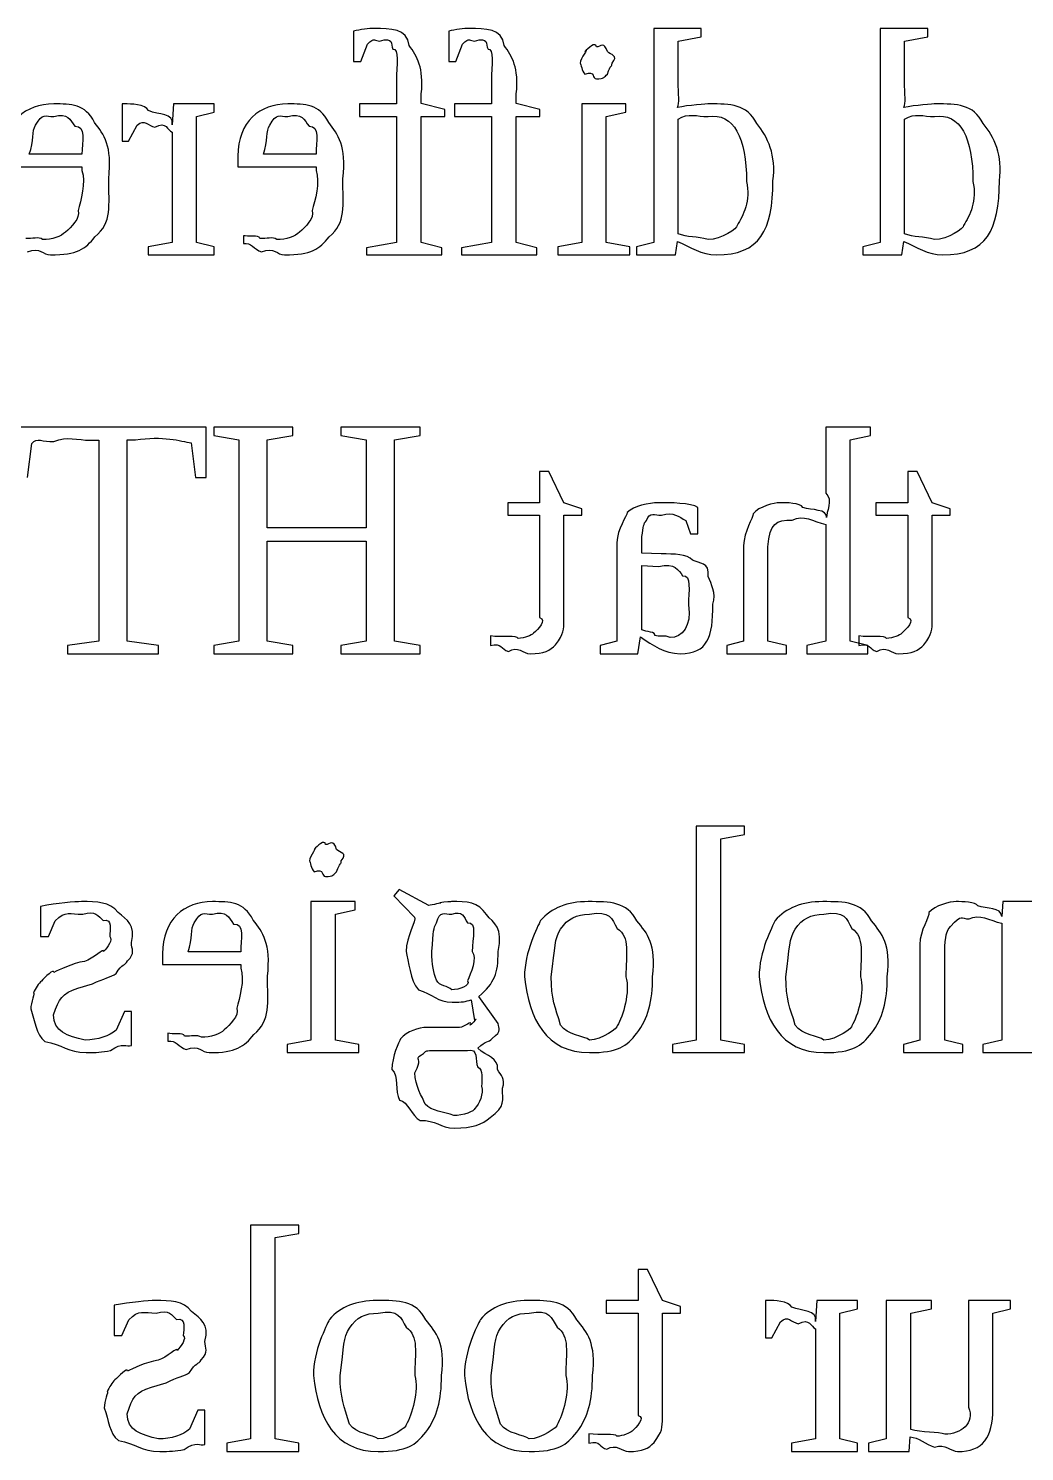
# Model space of a CAD drawing. Header units: millimetres. Extents: x 21 to 196, y 128 to 259.
# Drawn here: x 52.36 to 66.33, y 211.37 to 231.32 of the extents above; entities that cross this region are included whole.
import ezdxf

# ---------------------------------------------------------------- set-up
doc = ezdxf.new("R2010")
doc.units = ezdxf.units.MM
doc.layers.get('0').update_dxf_attribs({"linetype": 'CONTINUOUS'})

msp = doc.modelspace()

# ---------------------------------------------------------------- linework, layer by layer
at = {"color": 0}
for p, q in [((56.9225, 231.278), (56.9225, 230.853)), ((58.2553, 231.278), (58.2553, 230.853)), ((61.7968, 231.316), (61.1297, 231.316)), ((61.1297, 231.316), (61.1297, 228.317)), ((61.7968, 231.2), (61.7968, 231.316)), ((64.9718, 231.316), (64.3047, 231.316)), ((64.3047, 231.316), (64.3047, 228.317)), ((64.9718, 231.2), (64.9718, 231.316)), ((57.0219, 230.853), (57.1154, 231.096)), ((58.3544, 230.853), (58.4482, 231.096)), ((61.4715, 231.14), (61.7968, 231.2)), ((61.4715, 230.583), (61.4715, 231.14)), ((64.6465, 231.14), (64.9718, 231.2)), ((64.6465, 230.583), (64.6465, 231.14)), ((56.9225, 230.853), (57.0219, 230.853)), ((58.2553, 230.853), (58.3544, 230.853)), ((60.0989, 230.831), (60.0989, 230.831)), ((57.5236, 230.583), (57.5236, 230.258)), ((58.856, 230.583), (58.856, 230.258)), ((53.6787, 230.258), (53.6787, 229.734)), ((53.7118, 230.258), (53.6787, 230.258)), ((54.3952, 230.258), (54.3789, 229.966)), ((54.9684, 230.258), (54.3952, 230.258)), ((54.9684, 230.142), (54.9684, 230.258)), ((57.5236, 230.258), (57.0054, 230.258)), ((57.0054, 230.258), (57.0054, 230.081)), ((57.8707, 230.263), (57.8707, 230.401)), ((58.2013, 230.18), (57.8707, 230.263)), ((58.856, 230.258), (58.3378, 230.258)), ((58.3378, 230.258), (58.3378, 230.081)), ((59.2032, 230.263), (59.2032, 230.401)), ((59.5341, 230.18), (59.2032, 230.263)), ((60.7385, 230.258), (60.1211, 230.258)), ((60.1211, 230.258), (60.1211, 228.317)), ((60.7385, 230.142), (60.7385, 230.258)), ((52.717, 230.081), (52.717, 230.081)), ((54.7204, 230.081), (54.9684, 230.142)), ((54.7204, 228.317), (54.7204, 230.081)), ((55.9992, 230.081), (55.9992, 230.081)), ((57.0054, 230.081), (57.5236, 230.081)), ((57.5236, 230.081), (57.5236, 228.317)), ((57.8707, 230.081), (58.2013, 230.081)), ((57.8707, 228.317), (57.8707, 230.081)), ((58.2013, 230.081), (58.2013, 230.18)), ((58.3378, 230.081), (58.856, 230.081)), ((58.856, 230.081), (58.856, 228.317)), ((59.2032, 230.081), (59.5341, 230.081)), ((59.2032, 228.317), (59.2032, 230.081)), ((59.5341, 230.081), (59.5341, 230.18)), ((60.4629, 230.081), (60.7385, 230.142)), ((60.4629, 228.317), (60.4629, 230.081)), ((61.4715, 228.439), (61.4715, 230.043)), ((64.6465, 228.439), (64.6465, 230.043)), ((53.7669, 229.734), (53.8882, 229.96)), ((54.3789, 229.861), (54.3789, 228.317)), ((53.6787, 229.734), (53.7669, 229.734)), ((53.1139, 229.552), (52.3752, 229.552)), ((55.2993, 229.525), (55.2993, 229.376)), ((56.3961, 229.552), (55.6578, 229.552)), ((52.0167, 229.376), (53.1139, 229.376)), ((53.1139, 229.376), (53.1139, 229.326)), ((55.2993, 229.376), (56.3961, 229.376)), ((56.3961, 229.376), (56.3961, 229.326)), ((62.4307, 229.172), (62.4307, 229.172)), ((65.6057, 229.172), (65.6057, 229.172)), ((54.3789, 228.317), (54.0424, 228.257)), ((54.0424, 228.257), (54.0424, 228.141)), ((54.9684, 228.257), (54.7204, 228.317)), ((54.9684, 228.141), (54.9684, 228.257)), ((55.3766, 228.411), (55.3766, 228.301)), ((57.5236, 228.317), (57.1045, 228.24)), ((57.1045, 228.24), (57.1045, 228.141)), ((58.1572, 228.24), (57.8707, 228.317)), ((58.1572, 228.141), (58.1572, 228.24)), ((58.856, 228.317), (58.4369, 228.24)), ((58.4369, 228.24), (58.4369, 228.141)), ((59.49, 228.24), (59.2032, 228.317)), ((59.49, 228.141), (59.49, 228.24)), ((60.1211, 228.317), (59.7849, 228.257)), ((59.7849, 228.257), (59.7849, 228.141)), ((60.7935, 228.257), (60.4629, 228.317)), ((60.7935, 228.141), (60.7935, 228.257)), ((61.1297, 228.317), (60.8873, 228.257)), ((60.8873, 228.257), (60.8873, 228.141)), ((61.4331, 228.141), (61.4606, 228.328)), ((64.3047, 228.317), (64.0623, 228.257)), ((64.0623, 228.257), (64.0623, 228.141)), ((64.6081, 228.141), (64.6356, 228.328)), ((54.0424, 228.141), (54.9684, 228.141)), ((57.1045, 228.141), (58.1572, 228.141)), ((58.4369, 228.141), (59.49, 228.141)), ((59.7849, 228.141), (60.7935, 228.141)), ((60.8873, 228.141), (61.4331, 228.141)), ((64.0623, 228.141), (64.6081, 228.141)), ((54.8541, 225.726), (52.1917, 225.726)), ((54.8541, 225.02), (54.8541, 225.726)), ((56.0684, 225.726), (54.9603, 225.726)), ((54.9603, 225.726), (54.9603, 225.61)), ((56.0684, 225.61), (56.0684, 225.726)), ((57.8541, 225.726), (56.7408, 225.726)), ((56.7408, 225.726), (56.7408, 225.61)), ((57.8541, 225.61), (57.8541, 225.726)), ((64.1696, 225.726), (63.5413, 225.726)), ((63.5413, 225.726), (63.5413, 224.8)), ((64.1696, 225.61), (64.1696, 225.726)), ((52.3515, 225.02), (52.4122, 225.499)), ((53.2335, 225.544), (53.3495, 225.544)), ((53.3495, 225.544), (53.3495, 222.727)), ((53.7464, 222.727), (53.7464, 225.549)), ((53.7464, 225.549), (53.8621, 225.549)), ((54.6446, 225.505), (54.7053, 225.02)), ((54.9603, 225.61), (55.3131, 225.549)), ((55.3131, 225.549), (55.3131, 222.727)), ((55.71, 225.549), (56.0684, 225.61)), ((55.71, 224.314), (55.71, 225.549)), ((56.7408, 225.61), (57.0988, 225.549)), ((57.0988, 225.549), (57.0988, 224.314)), ((57.4957, 225.549), (57.8541, 225.61)), ((57.4957, 222.727), (57.4957, 225.549)), ((63.8831, 225.549), (64.1696, 225.61)), ((63.8831, 222.727), (63.8831, 225.549)), ((59.6607, 225.103), (59.5284, 225.103)), ((59.5284, 225.103), (59.5284, 224.667)), ((59.8703, 224.667), (59.6607, 225.103)), ((64.8243, 225.103), (64.692, 225.103)), ((64.692, 225.103), (64.692, 224.667)), ((65.0339, 224.667), (64.8243, 225.103)), ((54.7053, 225.02), (54.8541, 225.02)), ((59.5284, 224.667), (59.0822, 224.667)), ((59.0822, 224.667), (59.0822, 224.491)), ((60.1239, 224.584), (59.8703, 224.667)), ((61.1932, 224.667), (61.1932, 224.667)), ((64.692, 224.667), (64.2454, 224.667)), ((64.2454, 224.667), (64.2454, 224.491)), ((65.2872, 224.584), (65.0339, 224.667)), ((59.0822, 224.491), (59.5284, 224.491)), ((59.5284, 224.491), (59.5284, 223.058)), ((59.8703, 223.03), (59.8703, 224.491)), ((59.8703, 224.491), (60.1239, 224.491)), ((60.1239, 224.491), (60.1239, 224.584)), ((61.7499, 224.232), (61.7499, 224.601)), ((64.2454, 224.491), (64.692, 224.491)), ((64.692, 224.491), (64.692, 223.058)), ((65.0339, 223.03), (65.0339, 224.491)), ((65.0339, 224.491), (65.2872, 224.491)), ((65.2872, 224.491), (65.2872, 224.584)), ((57.0988, 224.314), (55.71, 224.314)), ((61.5791, 224.419), (61.6451, 224.232)), ((63.5413, 224.364), (63.5413, 222.727)), ((55.71, 222.727), (55.71, 224.127)), ((55.71, 224.127), (57.0988, 224.127)), ((57.0988, 224.127), (57.0988, 222.727)), ((60.6143, 224.11), (60.6143, 222.727)), ((60.9618, 223.962), (60.9618, 224.193)), ((61.6451, 224.232), (61.7499, 224.232)), ((62.3895, 224.066), (62.3895, 222.727)), ((62.7309, 222.727), (62.7309, 224.05)), ((61.2316, 223.95), (60.9618, 223.962)), ((60.9618, 223.785), (61.1988, 223.774)), ((60.9618, 222.887), (60.9618, 223.785)), ((53.3495, 222.727), (52.9086, 222.666)), ((52.9086, 222.666), (52.9086, 222.551)), ((54.1874, 222.666), (53.7464, 222.727)), ((54.1874, 222.551), (54.1874, 222.666)), ((55.3131, 222.727), (54.9603, 222.666)), ((54.9603, 222.666), (54.9603, 222.551)), ((56.0684, 222.666), (55.71, 222.727)), ((56.0684, 222.551), (56.0684, 222.666)), ((57.0988, 222.727), (56.7408, 222.666)), ((56.7408, 222.666), (56.7408, 222.551)), ((57.8541, 222.666), (57.4957, 222.727)), ((57.8541, 222.551), (57.8541, 222.666)), ((58.8395, 222.799), (58.8395, 222.666)), ((60.6143, 222.727), (60.3772, 222.666)), ((60.3772, 222.666), (60.3772, 222.551)), ((60.9064, 222.551), (60.9452, 222.787)), ((62.3895, 222.727), (62.1524, 222.666)), ((62.1524, 222.666), (62.1524, 222.551)), ((62.9902, 222.666), (62.7309, 222.727)), ((62.9902, 222.551), (62.9902, 222.666)), ((63.5413, 222.727), (63.2767, 222.666)), ((63.2767, 222.666), (63.2767, 222.551)), ((64.1311, 222.666), (63.8831, 222.727)), ((64.0031, 222.799), (64.0031, 222.666)), ((64.1311, 222.551), (64.1311, 222.666)), ((52.9086, 222.551), (54.1874, 222.551)), ((54.9603, 222.551), (56.0684, 222.551)), ((56.7408, 222.551), (57.8541, 222.551)), ((59.3961, 222.551), (59.3961, 222.551)), ((60.3772, 222.551), (60.9064, 222.551)), ((62.1524, 222.551), (62.9902, 222.551)), ((63.2767, 222.551), (64.1311, 222.551)), ((64.5597, 222.551), (64.5597, 222.551)), ((62.4032, 220.133), (61.7252, 220.133)), ((61.7252, 220.133), (61.7252, 217.135)), ((62.4032, 220.018), (62.4032, 220.133)), ((62.0723, 219.957), (62.4032, 220.018)), ((62.0723, 217.135), (62.0723, 219.957)), ((56.3026, 219.648), (56.3026, 219.648)), ((56.9419, 219.075), (56.3245, 219.075)), ((56.3245, 219.075), (56.3245, 217.135)), ((56.9419, 218.959), (56.9419, 219.075)), ((57.5592, 219.246), (57.4876, 219.158)), ((57.4876, 219.158), (57.7744, 218.855)), ((57.9783, 219.02), (57.5592, 219.246)), ((66.0245, 219.075), (66.0079, 218.865)), ((66.5812, 219.075), (66.0245, 219.075)), ((52.5336, 219.009), (52.5336, 218.584)), ((54.9423, 218.899), (54.9423, 218.899)), ((56.6663, 218.899), (56.9419, 218.959)), ((56.6663, 217.135), (56.6663, 218.899)), ((52.644, 218.584), (52.7375, 218.805)), ((66.0079, 218.772), (66.0079, 217.135)), ((52.5336, 218.584), (52.644, 218.584)), ((64.8614, 218.474), (64.8614, 217.135)), ((54.2424, 218.342), (54.2424, 218.193)), ((55.3392, 218.369), (54.6005, 218.369)), ((57.6584, 218.375), (57.6584, 218.375)), ((65.2089, 217.135), (65.2089, 218.447)), ((54.2424, 218.193), (55.3392, 218.193)), ((55.3392, 218.193), (55.3392, 218.143)), ((53.0571, 217.862), (53.2613, 217.923)), ((59.3178, 218.022), (59.3178, 218.022)), ((59.6925, 218.022), (59.6925, 218.022)), ((62.6071, 218.022), (62.6071, 218.022)), ((62.9818, 218.022), (62.9818, 218.022)), ((58.2979, 217.84), (58.2979, 217.84)), ((58.5682, 217.697), (58.6176, 217.41)), ((58.9485, 217.366), (58.6782, 217.746)), ((52.3956, 217.57), (52.3956, 217.57)), ((53.7076, 217.537), (53.5919, 217.273)), ((53.8067, 217.537), (53.7076, 217.537)), ((53.8067, 217.057), (53.8067, 217.537)), ((58.408, 217.311), (57.9508, 217.311)), ((54.3197, 217.229), (54.3197, 217.118)), ((56.3245, 217.135), (55.9883, 217.074)), ((55.9883, 217.074), (55.9883, 216.958)), ((56.9969, 217.074), (56.6663, 217.135)), ((56.9969, 216.958), (56.9969, 217.074)), ((61.7252, 217.135), (61.3943, 217.074)), ((61.3943, 217.074), (61.3943, 216.958)), ((62.4032, 217.074), (62.0723, 217.135)), ((62.4032, 216.958), (62.4032, 217.074)), ((64.8614, 217.135), (64.6299, 217.074)), ((64.6299, 217.074), (64.6299, 216.958)), ((65.4625, 217.074), (65.2089, 217.135)), ((65.4625, 216.958), (65.4625, 217.074)), ((66.0079, 217.135), (65.7433, 217.074)), ((65.7433, 217.074), (65.7433, 216.958)), ((55.9883, 216.958), (56.9969, 216.958)), ((57.9836, 216.986), (58.5184, 216.986)), ((61.3943, 216.958), (62.4032, 216.958)), ((64.6299, 216.958), (65.4625, 216.958)), ((65.7433, 216.958), (66.5812, 216.958)), ((57.7797, 216.677), (57.7797, 216.677)), ((56.1538, 214.541), (55.4757, 214.541)), ((55.4757, 214.541), (55.4757, 211.542)), ((56.1538, 214.425), (56.1538, 214.541)), ((55.8229, 214.365), (56.1538, 214.425)), ((55.8229, 211.542), (55.8229, 214.365)), ((61.0415, 213.918), (60.9092, 213.918)), ((60.9092, 213.918), (60.9092, 213.483)), ((61.251, 213.483), (61.0415, 213.918)), ((60.9092, 213.483), (60.4629, 213.483)), ((60.4629, 213.483), (60.4629, 213.306)), ((61.5047, 213.4), (61.251, 213.483)), ((62.6981, 213.483), (62.6981, 212.959)), ((62.7309, 213.483), (62.6981, 213.483)), ((63.4146, 213.483), (63.398, 213.191)), ((63.9879, 213.483), (63.4146, 213.483)), ((63.9879, 213.367), (63.9879, 213.483)), ((65.024, 213.483), (64.3901, 213.483)), ((64.3901, 213.483), (64.3901, 211.542)), ((65.024, 213.367), (65.024, 213.483)), ((66.1321, 213.483), (65.5422, 213.483)), ((65.5422, 213.483), (65.5422, 211.989)), ((66.1321, 213.367), (66.1321, 213.483)), ((53.5644, 213.417), (53.5644, 212.992)), ((60.4629, 213.306), (60.9092, 213.306)), ((60.9092, 213.306), (60.9092, 211.873)), ((61.251, 211.846), (61.251, 213.306)), ((61.251, 213.306), (61.5047, 213.306)), ((61.5047, 213.306), (61.5047, 213.4)), ((63.7399, 213.306), (63.9879, 213.367)), ((63.7399, 211.542), (63.7399, 213.306)), ((64.7319, 213.306), (65.024, 213.367)), ((64.7319, 211.675), (64.7319, 213.306)), ((65.8841, 213.306), (66.1321, 213.367)), ((65.8841, 211.967), (65.8841, 213.306)), ((53.6744, 212.992), (53.7683, 213.213)), ((62.7863, 212.959), (62.9073, 213.185)), ((63.398, 213.086), (63.398, 211.542)), ((53.5644, 212.992), (53.6744, 212.992)), ((62.6981, 212.959), (62.7863, 212.959)), ((54.0879, 212.27), (54.2918, 212.331)), ((56.3577, 212.43), (56.3577, 212.43)), ((56.7323, 212.43), (56.7323, 212.43)), ((58.4743, 212.43), (58.4743, 212.43)), ((58.849, 212.43), (58.849, 212.43)), ((53.4264, 211.978), (53.4264, 211.978)), ((54.7384, 211.945), (54.6227, 211.68)), ((54.8375, 211.945), (54.7384, 211.945)), ((54.8375, 211.466), (54.8375, 211.945)), ((55.4757, 211.542), (55.1448, 211.482)), ((55.1448, 211.482), (55.1448, 211.366)), ((56.1538, 211.482), (55.8229, 211.542)), ((56.1538, 211.366), (56.1538, 211.482)), ((60.2202, 211.614), (60.2202, 211.482)), ((63.398, 211.542), (63.0618, 211.482)), ((63.0618, 211.482), (63.0618, 211.366)), ((63.9879, 211.482), (63.7399, 211.542)), ((63.9879, 211.366), (63.9879, 211.482)), ((64.3901, 211.542), (64.1421, 211.482)), ((64.1421, 211.482), (64.1421, 211.366)), ((64.71, 211.366), (64.7266, 211.57)), ((55.1448, 211.366), (56.1538, 211.366)), ((60.7769, 211.366), (60.7769, 211.366)), ((63.0618, 211.366), (63.9879, 211.366)), ((64.1421, 211.366), (64.71, 211.366))]:
    msp.add_line(p, q, dxfattribs=at)
for points in [[(57.2202, 231.316), (57.132, 231.316), (57.0149, 231.302), (56.9225, 231.278)], [(57.7, 231.079), (57.6806, 231.316), (57.4269, 231.316), (57.2202, 231.316)], [(58.553, 231.316), (58.4648, 231.316), (58.3477, 231.302), (58.2553, 231.278)], [(59.0324, 231.079), (59.013, 231.316), (58.7597, 231.316), (58.553, 231.316)], [(57.1154, 231.096), (57.2174, 231.197), (57.2202, 231.14), (57.2865, 231.14)], [(57.2865, 231.14), (57.489, 231.197), (57.4379, 231.101), (57.4738, 231.024)], [(57.4738, 231.024), (57.5592, 231.043), (57.5236, 230.799), (57.5236, 230.583)], [(57.8707, 230.401), (57.9078, 230.765), (57.8143, 230.921), (57.7, 231.079)], [(58.4482, 231.096), (58.5502, 231.197), (58.553, 231.14), (58.619, 231.14)], [(58.619, 231.14), (58.8215, 231.197), (58.7707, 231.101), (58.8063, 231.024)], [(58.8063, 231.024), (58.892, 231.043), (58.856, 230.799), (58.856, 230.583)], [(59.2032, 230.401), (59.2406, 230.765), (59.1467, 230.921), (59.0324, 231.079)], [(60.1652, 230.991), (60.2287, 231.054), (60.0989, 230.893), (60.0989, 230.831)], [(60.325, 231.057), (60.3169, 231.142), (60.2093, 231.035), (60.1652, 230.991)], [(60.4795, 230.991), (60.4379, 231.142), (60.3843, 231.057), (60.325, 231.057)], [(60.0989, 230.831), (60.1102, 230.816), (60.1211, 230.721), (60.1652, 230.677)], [(60.5455, 230.831), (60.6432, 230.937), (60.5236, 230.947), (60.4795, 230.991)], [(60.4795, 230.677), (60.5261, 230.816), (60.5455, 230.772), (60.5455, 230.831)], [(60.1652, 230.677), (60.3169, 230.728), (60.2629, 230.61), (60.325, 230.61)], [(60.325, 230.61), (60.4379, 230.61), (60.4354, 230.633), (60.4795, 230.677)], [(61.4606, 230.208), (61.4962, 230.271), (61.4715, 230.38), (61.4715, 230.583)], [(64.6356, 230.208), (64.6712, 230.271), (64.6465, 230.38), (64.6465, 230.583)], [(52.717, 230.258), (52.324, 230.258), (52.0167, 230.013), (52.0167, 229.525)], [(53.2903, 229.999), (53.1551, 230.258), (52.9636, 230.258), (52.717, 230.258)], [(54.048, 230.164), (54.0039, 230.258), (53.793, 230.258), (53.7118, 230.258)], [(55.9992, 230.258), (55.6066, 230.258), (55.2993, 230.013), (55.2993, 229.525)], [(56.5725, 229.999), (56.4374, 230.258), (56.2462, 230.258), (55.9992, 230.258)], [(61.9125, 230.258), (61.874, 230.258), (61.6119, 230.241), (61.4606, 230.208)], [(62.574, 229.982), (62.4336, 230.258), (62.2032, 230.258), (61.9125, 230.258)], [(65.0875, 230.258), (65.049, 230.258), (64.7869, 230.241), (64.6356, 230.208)], [(65.749, 229.982), (65.6086, 230.258), (65.3782, 230.258), (65.0875, 230.258)], [(52.4633, 229.96), (52.5597, 230.139), (52.6038, 230.081), (52.717, 230.081)], [(52.717, 230.081), (52.9195, 230.139), (52.9456, 230.034), (53.0144, 229.944)], [(53.8882, 229.96), (53.993, 230.059), (54.0413, 229.95), (54.1362, 229.932)], [(54.3789, 229.966), (54.405, 230.132), (54.1884, 230.101), (54.048, 230.164)], [(55.7459, 229.96), (55.8423, 230.139), (55.8863, 230.081), (55.9992, 230.081)], [(55.9992, 230.081), (56.2021, 230.139), (56.2282, 230.034), (56.297, 229.944)], [(61.4715, 230.043), (61.6176, 230.139), (61.7333, 230.081), (61.8906, 230.081)], [(61.8906, 230.081), (62.2529, 230.139), (62.4307, 229.778), (62.4307, 229.172)], [(64.6465, 230.043), (64.7926, 230.139), (64.9083, 230.081), (65.0656, 230.081)], [(65.0656, 230.081), (65.4279, 230.139), (65.6057, 229.778), (65.6057, 229.172)], [(52.3752, 229.552), (52.4454, 229.742), (52.4055, 229.879), (52.4633, 229.96)], [(53.0144, 229.944), (53.1731, 229.96), (53.1139, 229.725), (53.1139, 229.552)], [(53.4885, 229.21), (53.5411, 229.676), (53.4226, 229.825), (53.2903, 229.999)], [(54.1362, 229.932), (54.2988, 230.022), (54.3098, 229.89), (54.3789, 229.861)], [(55.6578, 229.552), (55.728, 229.742), (55.6877, 229.879), (55.7459, 229.96)], [(56.297, 229.944), (56.4554, 229.96), (56.3961, 229.725), (56.3961, 229.552)], [(56.7711, 229.21), (56.8233, 229.676), (56.7048, 229.825), (56.5725, 229.999)], [(62.8001, 229.178), (62.8523, 229.537), (62.7257, 229.798), (62.574, 229.982)], [(65.9751, 229.178), (66.0273, 229.537), (65.9007, 229.798), (65.749, 229.982)], [(53.1139, 229.326), (53.1731, 229.162), (53.0959, 228.899), (53.0585, 228.764)], [(56.3961, 229.326), (56.4554, 229.162), (56.3785, 228.899), (56.3411, 228.764)], [(53.2956, 228.395), (53.5411, 228.596), (53.4885, 228.836), (53.4885, 229.21)], [(56.5781, 228.395), (56.8233, 228.596), (56.7711, 228.836), (56.7711, 229.21)], [(62.0063, 228.141), (62.6166, 228.141), (62.8001, 228.486), (62.8001, 229.178)], [(62.4307, 229.172), (62.4886, 228.904), (62.3866, 228.69), (62.2984, 228.554)], [(65.1813, 228.141), (65.7916, 228.141), (65.9751, 228.486), (65.9751, 229.178)], [(65.6057, 229.172), (65.6636, 228.904), (65.5616, 228.69), (65.4734, 228.554)], [(53.0585, 228.764), (53.0959, 228.659), (52.9594, 228.53), (52.8821, 228.461)], [(56.3411, 228.764), (56.3785, 228.659), (56.2419, 228.53), (56.1647, 228.461)], [(52.8821, 228.461), (52.8204, 228.402), (52.6948, 228.356), (52.5625, 228.356)], [(56.1647, 228.461), (56.1026, 228.402), (55.9774, 228.356), (55.8451, 228.356)], [(61.8906, 228.356), (61.7389, 228.402), (61.5968, 228.384), (61.4715, 228.439)], [(62.2984, 228.554), (62.3122, 228.519), (62.0751, 228.356), (61.8906, 228.356)], [(65.0656, 228.356), (64.9139, 228.402), (64.7718, 228.384), (64.6465, 228.439)], [(65.4734, 228.554), (65.4872, 228.519), (65.2501, 228.356), (65.0656, 228.356)], [(52.5625, 228.356), (52.5046, 228.402), (52.4178, 228.362), (52.3254, 228.372)], [(52.3476, 228.185), (52.5336, 228.258), (52.5625, 228.141), (52.6729, 228.141)], [(52.6729, 228.141), (53.0447, 228.141), (53.1633, 228.225), (53.2956, 228.395)], [(55.608, 228.372), (55.5995, 228.424), (55.4359, 228.396), (55.3766, 228.411)], [(55.3766, 228.301), (55.4852, 228.32), (55.524, 228.218), (55.6299, 228.185)], [(55.8451, 228.356), (55.7872, 228.402), (55.7004, 228.362), (55.608, 228.372)], [(55.6299, 228.185), (55.8161, 228.258), (55.8451, 228.141), (55.9551, 228.141)], [(55.9551, 228.141), (56.3273, 228.141), (56.4459, 228.225), (56.5781, 228.395)], [(61.4606, 228.328), (61.6423, 228.258), (61.7968, 228.141), (62.0063, 228.141)], [(64.6356, 228.328), (64.8173, 228.258), (64.9718, 228.141), (65.1813, 228.141)], [(52.4122, 225.499), (52.4785, 225.585), (52.5639, 225.519), (52.7209, 225.527)], [(52.7209, 225.527), (52.9086, 225.604), (53.0461, 225.544), (53.2335, 225.544)], [(53.8621, 225.549), (54.2466, 225.607), (54.5013, 225.534), (54.6446, 225.505)], [(61.1932, 224.667), (61.0609, 224.667), (60.8499, 224.62), (60.7579, 224.529)], [(61.7499, 224.601), (61.656, 224.667), (61.3558, 224.667), (61.1932, 224.667)], [(62.8964, 224.667), (62.8177, 224.667), (62.6071, 224.615), (62.5217, 224.513)], [(63.2217, 224.601), (63.1885, 224.667), (62.9846, 224.667), (62.8964, 224.667)], [(63.5413, 224.8), (63.6489, 224.714), (63.5455, 224.526), (63.5522, 224.458)], [(60.7579, 224.529), (60.7564, 224.482), (60.6143, 224.298), (60.6143, 224.11)], [(61.0277, 224.419), (61.0761, 224.549), (61.142, 224.491), (61.2373, 224.491)], [(61.2373, 224.491), (61.4137, 224.549), (61.4772, 224.466), (61.5791, 224.419)], [(62.5217, 224.513), (62.527, 224.461), (62.3895, 224.26), (62.3895, 224.066)], [(63.0728, 224.425), (63.2326, 224.505), (63.3621, 224.404), (63.5413, 224.364)], [(63.5522, 224.458), (63.5607, 224.582), (63.3469, 224.56), (63.2217, 224.601)], [(60.9618, 224.193), (60.9879, 224.336), (60.9836, 224.371), (61.0277, 224.419)], [(62.7309, 224.05), (62.756, 224.387), (62.8456, 224.425), (63.0728, 224.425)], [(61.6726, 223.862), (61.5943, 223.95), (61.4232, 223.947), (61.2316, 223.95)], [(61.8931, 223.631), (61.9139, 223.843), (61.7721, 223.81), (61.6726, 223.862)], [(61.1988, 223.774), (61.4288, 223.829), (61.4772, 223.722), (61.535, 223.642)], [(61.535, 223.642), (61.6603, 223.667), (61.6176, 223.424), (61.6176, 223.234)], [(61.9594, 223.245), (62.0063, 223.402), (61.9372, 223.527), (61.8931, 223.631)], [(61.5019, 222.551), (61.8878, 222.551), (61.9594, 222.782), (61.9594, 223.245)], [(59.5284, 223.058), (59.6427, 223.027), (59.5009, 222.888), (59.4459, 222.837)], [(61.6176, 223.234), (61.6603, 222.936), (61.5322, 222.776), (61.3586, 222.776)], [(64.692, 223.058), (64.8063, 223.027), (64.6645, 222.888), (64.6095, 222.837)], [(59.7546, 222.677), (59.8703, 222.837), (59.8703, 222.878), (59.8703, 223.03)], [(61.1434, 222.804), (61.1685, 222.859), (61.0249, 222.854), (60.9618, 222.887)], [(64.9182, 222.677), (65.0339, 222.837), (65.0339, 222.878), (65.0339, 223.03)], [(59.2307, 222.765), (59.2197, 222.811), (58.994, 222.776), (58.8395, 222.799)], [(58.8395, 222.666), (59.0077, 222.712), (58.9827, 222.606), (59.0931, 222.583)], [(59.0931, 222.583), (59.224, 222.668), (59.3012, 222.551), (59.3961, 222.551)], [(59.4459, 222.837), (59.4155, 222.811), (59.3189, 222.765), (59.2307, 222.765)], [(59.3961, 222.551), (59.5947, 222.551), (59.6745, 222.592), (59.7546, 222.677)], [(60.9452, 222.787), (61.1202, 222.668), (61.2743, 222.551), (61.5019, 222.551)], [(61.3586, 222.776), (61.2856, 222.818), (61.2027, 222.785), (61.1434, 222.804)], [(64.3943, 222.765), (64.3834, 222.811), (64.1572, 222.776), (64.0031, 222.799)], [(64.0031, 222.666), (64.171, 222.712), (64.1463, 222.606), (64.2567, 222.583)], [(64.2567, 222.583), (64.3876, 222.668), (64.4645, 222.551), (64.5597, 222.551)], [(64.6095, 222.837), (64.5791, 222.811), (64.4825, 222.765), (64.3943, 222.765)], [(64.5597, 222.551), (64.758, 222.551), (64.8381, 222.592), (64.9182, 222.677)], [(56.3686, 219.808), (56.4321, 219.872), (56.3026, 219.71), (56.3026, 219.648)], [(56.5284, 219.874), (56.5203, 219.96), (56.4127, 219.852), (56.3686, 219.808)], [(56.6829, 219.808), (56.6416, 219.96), (56.5877, 219.874), (56.5284, 219.874)], [(56.7489, 219.648), (56.847, 219.754), (56.727, 219.764), (56.6829, 219.808)], [(56.3026, 219.648), (56.3136, 219.633), (56.3245, 219.538), (56.3686, 219.494)], [(56.3686, 219.494), (56.5203, 219.545), (56.4667, 219.428), (56.5284, 219.428)], [(56.5284, 219.428), (56.6416, 219.428), (56.6388, 219.45), (56.6829, 219.494)], [(56.6829, 219.494), (56.7298, 219.633), (56.7489, 219.589), (56.7489, 219.648)], [(53.1068, 219.075), (53.0172, 219.075), (52.765, 219.053), (52.5336, 219.009)], [(53.6194, 218.921), (53.5023, 219.075), (53.3245, 219.075), (53.1068, 219.075)], [(54.9423, 219.075), (54.5497, 219.075), (54.2424, 218.83), (54.2424, 218.342)], [(55.5156, 218.816), (55.3805, 219.075), (55.1889, 219.075), (54.9423, 219.075)], [(58.1325, 219.058), (58.1738, 219.053), (58.0154, 219.034), (57.9783, 219.02)], [(58.2923, 219.075), (58.3061, 219.075), (58.1988, 219.069), (58.1325, 219.058)], [(58.783, 218.893), (58.6768, 219.075), (58.5061, 219.075), (58.2923, 219.075)], [(60.2107, 219.075), (59.9186, 219.075), (59.6953, 218.987), (59.5436, 218.81)], [(60.894, 218.805), (60.7536, 219.075), (60.5166, 219.075), (60.2107, 219.075)], [(63.5, 219.075), (63.2079, 219.075), (62.9846, 218.987), (62.8329, 218.81)], [(64.1837, 218.805), (64.0429, 219.075), (63.8059, 219.075), (63.5, 219.075)], [(65.3687, 219.075), (65.2847, 219.075), (65.0737, 219.023), (64.9884, 218.921)], [(65.6717, 219.014), (65.6527, 219.075), (65.4498, 219.075), (65.3687, 219.075)], [(52.7375, 218.805), (52.8849, 218.956), (52.947, 218.899), (53.1234, 218.899)], [(53.1234, 218.899), (53.304, 218.956), (53.3439, 218.868), (53.4098, 218.81)], [(53.8067, 218.502), (53.8702, 218.751), (53.745, 218.817), (53.6194, 218.921)], [(54.6887, 218.777), (54.7853, 218.956), (54.8294, 218.899), (54.9423, 218.899)], [(54.9423, 218.899), (55.1448, 218.956), (55.1713, 218.852), (55.2401, 218.761)], [(57.7744, 218.855), (57.8058, 218.817), (57.6584, 218.584), (57.6584, 218.375)], [(58.0831, 218.777), (58.1325, 218.956), (58.1988, 218.899), (58.2979, 218.899)], [(58.2979, 218.899), (58.4496, 218.956), (58.4715, 218.857), (58.5184, 218.777)], [(58.9485, 218.375), (59.0187, 218.714), (58.8931, 218.772), (58.783, 218.893)], [(59.8248, 218.689), (59.9225, 218.839), (60.0438, 218.899), (60.2273, 218.899)], [(60.2273, 218.899), (60.5222, 218.956), (60.5384, 218.833), (60.6185, 218.7)], [(63.1141, 218.689), (63.2121, 218.839), (63.3331, 218.899), (63.5166, 218.899)], [(63.5166, 218.899), (63.8115, 218.956), (63.8281, 218.833), (63.9078, 218.7)], [(64.9884, 218.921), (64.9979, 218.868), (64.8614, 218.669), (64.8614, 218.474)], [(65.2914, 218.728), (65.4569, 218.912), (65.4332, 218.833), (65.5507, 218.833)], [(65.5507, 218.833), (65.6992, 218.912), (65.829, 218.812), (66.0079, 218.772)], [(66.0079, 218.865), (66.0079, 218.998), (65.7902, 218.977), (65.6717, 219.014)], [(53.4098, 218.81), (53.5506, 218.844), (53.5037, 218.68), (53.5037, 218.584)], [(54.6005, 218.369), (54.671, 218.56), (54.6308, 218.696), (54.6887, 218.777)], [(55.2401, 218.761), (55.3985, 218.777), (55.3392, 218.542), (55.3392, 218.369)], [(55.7142, 218.028), (55.7664, 218.494), (55.6479, 218.642), (55.5156, 218.816)], [(58.0168, 218.375), (58.0443, 218.678), (58.039, 218.696), (58.0831, 218.777)], [(58.5184, 218.777), (58.6588, 218.795), (58.5844, 218.562), (58.5844, 218.375)], [(59.5436, 218.81), (59.4995, 218.722), (59.3178, 218.371), (59.3178, 218.022)], [(59.6925, 218.022), (59.7503, 218.447), (59.7366, 218.553), (59.8248, 218.689)], [(60.6185, 218.7), (60.8005, 218.575), (60.7399, 218.342), (60.7399, 218.022)], [(61.1145, 218.022), (61.1685, 218.48), (61.0415, 218.625), (60.894, 218.805)], [(62.8329, 218.81), (62.7888, 218.722), (62.6071, 218.371), (62.6071, 218.022)], [(62.9818, 218.022), (63.0396, 218.447), (63.0259, 218.553), (63.1141, 218.689)], [(63.9078, 218.7), (64.0898, 218.575), (64.0292, 218.342), (64.0292, 218.022)], [(64.4042, 218.022), (64.4578, 218.48), (64.3308, 218.625), (64.1837, 218.805)], [(65.2089, 218.447), (65.2293, 218.656), (65.2364, 218.657), (65.2914, 218.728)], [(53.5037, 218.584), (53.5506, 218.549), (53.4748, 218.433), (53.4155, 218.375)], [(53.7517, 218.243), (53.8702, 218.359), (53.8067, 218.403), (53.8067, 218.502)], [(53.4155, 218.375), (53.4321, 218.436), (53.2694, 218.273), (53.1509, 218.237)], [(57.6584, 218.375), (57.6887, 218.255), (57.7162, 217.962), (57.8294, 217.84)], [(58.0831, 217.973), (58.0443, 218.075), (58.0168, 218.194), (58.0168, 218.375)], [(58.5844, 218.375), (58.6588, 218.303), (58.5625, 218.051), (58.5184, 217.967)], [(58.6782, 217.746), (58.9015, 217.942), (58.9485, 218.062), (58.9485, 218.375)], [(52.7209, 218.083), (52.7237, 218.145), (52.5928, 218.009), (52.5445, 217.962)], [(53.1509, 218.237), (52.9773, 218.211), (52.7872, 218.116), (52.7209, 218.083)], [(53.2613, 217.923), (53.4211, 218.001), (53.5231, 218.018), (53.5919, 218.066)], [(53.5919, 218.066), (53.6787, 218.215), (53.7161, 218.172), (53.7517, 218.243)], [(55.3392, 218.143), (55.3985, 217.98), (55.3212, 217.716), (55.2842, 217.581)], [(52.5445, 217.962), (52.5103, 217.931), (52.4605, 217.858), (52.4344, 217.796)], [(52.7156, 217.488), (52.79, 217.719), (52.8299, 217.785), (53.0571, 217.862)], [(55.5212, 217.212), (55.7664, 217.413), (55.7142, 217.653), (55.7142, 218.028)], [(58.2979, 217.84), (58.2468, 217.898), (58.1244, 217.884), (58.0831, 217.973)], [(58.5184, 217.967), (58.5668, 217.898), (58.3971, 217.84), (58.2979, 217.84)], [(59.3178, 218.022), (59.3824, 217.428), (59.6209, 216.958), (60.2273, 216.958)], [(59.8248, 217.344), (59.7503, 217.589), (59.6925, 217.709), (59.6925, 218.022)], [(60.7399, 218.022), (60.8005, 217.814), (60.7, 217.468), (60.6185, 217.333)], [(60.894, 217.229), (61.0514, 217.439), (61.1145, 217.676), (61.1145, 218.022)], [(62.6071, 218.022), (62.6717, 217.428), (62.9102, 216.958), (63.5166, 216.958)], [(63.1141, 217.344), (63.0396, 217.589), (62.9818, 217.709), (62.9818, 218.022)], [(64.0292, 218.022), (64.0898, 217.814), (63.9893, 217.468), (63.9078, 217.333)], [(64.1837, 217.229), (64.3407, 217.439), (64.4042, 217.676), (64.4042, 218.022)], [(52.4344, 217.796), (52.4591, 217.807), (52.3956, 217.658), (52.3956, 217.57)], [(57.8294, 217.84), (58.0305, 217.781), (58.0983, 217.664), (58.3036, 217.664)], [(58.3036, 217.664), (58.4496, 217.664), (58.4881, 217.675), (58.5682, 217.697)], [(52.3956, 217.57), (52.4591, 217.399), (52.4619, 217.215), (52.5942, 217.113)], [(53.1566, 217.135), (52.9071, 217.193), (52.7156, 217.252), (52.7156, 217.488)], [(55.2842, 217.581), (55.3212, 217.477), (55.185, 217.347), (55.1078, 217.278)], [(58.6176, 217.41), (58.6768, 217.472), (58.5943, 217.366), (58.5569, 217.344)], [(53.5919, 217.273), (53.498, 217.193), (53.3368, 217.135), (53.1566, 217.135)], [(55.1078, 217.278), (55.0457, 217.219), (54.9204, 217.173), (54.7882, 217.173)], [(57.9508, 217.311), (57.8347, 217.311), (57.6626, 217.257), (57.5814, 217.151)], [(58.5569, 217.344), (58.5996, 217.428), (58.4673, 217.311), (58.408, 217.311)], [(58.8656, 217.157), (59.0187, 217.274), (58.9485, 217.292), (58.9485, 217.366)], [(60.2273, 217.135), (60.161, 217.193), (59.913, 217.204), (59.8248, 217.344)], [(60.6185, 217.333), (60.6351, 217.311), (60.4037, 217.135), (60.2273, 217.135)], [(63.5166, 217.135), (63.4503, 217.193), (63.2023, 217.204), (63.1141, 217.344)], [(63.9078, 217.333), (63.9244, 217.311), (63.693, 217.135), (63.5166, 217.135)], [(52.5942, 217.113), (52.8366, 217.075), (52.9167, 216.958), (53.1731, 216.958)], [(53.5146, 216.986), (53.6829, 217.115), (53.7379, 217.031), (53.8067, 217.057)], [(54.5511, 217.19), (54.5426, 217.241), (54.3789, 217.213), (54.3197, 217.229)], [(54.3197, 217.118), (54.4283, 217.138), (54.4671, 217.036), (54.573, 217.002)], [(54.7882, 217.173), (54.7303, 217.219), (54.6435, 217.179), (54.5511, 217.19)], [(54.573, 217.002), (54.7592, 217.075), (54.7882, 216.958), (54.8982, 216.958)], [(54.8982, 216.958), (55.2704, 216.958), (55.3889, 217.042), (55.5212, 217.212)], [(57.5814, 217.151), (57.5564, 217.102), (57.4601, 216.906), (57.4601, 216.721)], [(58.6617, 217.019), (58.7911, 217.142), (58.8105, 217.091), (58.8656, 217.157)], [(60.2273, 216.958), (60.6351, 216.958), (60.7441, 217.048), (60.894, 217.229)], [(63.5166, 216.958), (63.9244, 216.958), (64.0334, 217.048), (64.1837, 217.229)], [(53.1731, 216.958), (53.315, 216.958), (53.3908, 216.966), (53.5146, 216.986)], [(57.7797, 216.677), (57.8873, 216.867), (57.7991, 216.848), (57.8347, 216.903)], [(57.8347, 216.903), (57.9561, 216.976), (57.9176, 216.986), (57.9836, 216.986)], [(58.5184, 216.986), (58.6726, 217.031), (58.626, 216.847), (58.6617, 216.754)], [(58.9372, 216.721), (58.9594, 216.885), (58.7939, 216.906), (58.6617, 217.019)], [(57.4601, 216.721), (57.5564, 216.636), (57.4957, 216.413), (57.5649, 216.291)], [(57.9229, 216.236), (57.8873, 216.345), (57.7797, 216.487), (57.7797, 216.677)], [(58.6617, 216.754), (58.747, 216.727), (58.7167, 216.571), (58.7167, 216.49)], [(59.0091, 216.462), (59.0585, 216.598), (58.9855, 216.637), (58.9372, 216.721)], [(58.7167, 216.49), (58.747, 216.382), (58.6863, 216.239), (58.6232, 216.176)], [(58.838, 216.049), (59.0585, 216.213), (59.0091, 216.283), (59.0091, 216.462)], [(57.5649, 216.291), (57.6915, 216.272), (57.7289, 216.071), (57.857, 216.005)], [(58.3255, 216.076), (58.1918, 216.136), (58.0154, 216.13), (57.9229, 216.236)], [(58.6232, 216.176), (58.6176, 216.136), (58.4577, 216.076), (58.3255, 216.076)], [(57.857, 216.005), (58.0665, 216.019), (58.1434, 215.9), (58.3311, 215.9)], [(58.3311, 215.9), (58.5929, 215.9), (58.7209, 215.95), (58.838, 216.049)], [(54.1376, 213.483), (54.048, 213.483), (53.7958, 213.461), (53.5644, 213.417)], [(54.6502, 213.329), (54.5331, 213.483), (54.3553, 213.483), (54.1376, 213.483)], [(57.2505, 213.483), (56.9584, 213.483), (56.7351, 213.395), (56.5838, 213.218)], [(57.9342, 213.213), (57.7935, 213.483), (57.5564, 213.483), (57.2505, 213.483)], [(59.3672, 213.483), (59.0751, 213.483), (58.8518, 213.395), (58.7005, 213.218)], [(60.0509, 213.213), (59.9101, 213.483), (59.6731, 213.483), (59.3672, 213.483)], [(63.0671, 213.389), (63.023, 213.483), (62.8124, 213.483), (62.7309, 213.483)], [(53.7683, 213.213), (53.9157, 213.365), (53.9778, 213.306), (54.1542, 213.306)], [(54.1542, 213.306), (54.3348, 213.365), (54.3747, 213.276), (54.4407, 213.218)], [(54.8375, 212.91), (54.901, 213.159), (54.7758, 213.225), (54.6502, 213.329)], [(56.8646, 213.097), (56.9627, 213.247), (57.084, 213.306), (57.2671, 213.306)], [(57.2671, 213.306), (57.562, 213.365), (57.5786, 213.24), (57.6584, 213.108)], [(58.9813, 213.097), (59.0793, 213.247), (59.2007, 213.306), (59.3838, 213.306)], [(59.3838, 213.306), (59.6787, 213.365), (59.6953, 213.24), (59.775, 213.108)], [(62.9073, 213.185), (63.0121, 213.285), (63.0604, 213.175), (63.1553, 213.158)], [(63.398, 213.191), (63.4242, 213.358), (63.2079, 213.326), (63.0671, 213.389)], [(54.4407, 213.218), (54.5814, 213.251), (54.5345, 213.087), (54.5345, 212.992)], [(56.5838, 213.218), (56.5397, 213.13), (56.3577, 212.779), (56.3577, 212.43)], [(56.7323, 212.43), (56.7902, 212.854), (56.7764, 212.961), (56.8646, 213.097)], [(57.6584, 213.108), (57.8404, 212.983), (57.7797, 212.75), (57.7797, 212.43)], [(58.1547, 212.43), (58.2083, 212.888), (58.0817, 213.032), (57.9342, 213.213)], [(58.7005, 213.218), (58.6564, 213.13), (58.4743, 212.779), (58.4743, 212.43)], [(58.849, 212.43), (58.9068, 212.854), (58.8931, 212.961), (58.9813, 213.097)], [(59.775, 213.108), (59.9571, 212.983), (59.8964, 212.75), (59.8964, 212.43)], [(60.2714, 212.43), (60.325, 212.888), (60.1984, 213.032), (60.0509, 213.213)], [(63.1553, 213.158), (63.318, 213.247), (63.3293, 213.115), (63.398, 213.086)], [(54.5345, 212.992), (54.5814, 212.956), (54.5056, 212.841), (54.4463, 212.783)], [(54.7825, 212.651), (54.901, 212.766), (54.8375, 212.81), (54.8375, 212.91)], [(54.4463, 212.783), (54.4629, 212.844), (54.3003, 212.681), (54.1817, 212.645)], [(53.7517, 212.491), (53.7545, 212.553), (53.6236, 212.416), (53.5753, 212.369)], [(54.1817, 212.645), (54.0082, 212.619), (53.818, 212.524), (53.7517, 212.491)], [(54.2918, 212.331), (54.452, 212.409), (54.5539, 212.426), (54.6227, 212.474)], [(54.6227, 212.474), (54.7095, 212.623), (54.7469, 212.58), (54.7825, 212.651)], [(53.5753, 212.369), (53.5411, 212.339), (53.4913, 212.266), (53.4652, 212.204)], [(53.7464, 211.895), (53.8208, 212.127), (53.8607, 212.193), (54.0879, 212.27)], [(56.3577, 212.43), (56.4226, 211.836), (56.6607, 211.366), (57.2671, 211.366)], [(56.8646, 211.752), (56.7902, 211.998), (56.7323, 212.117), (56.7323, 212.43)], [(57.7797, 212.43), (57.8404, 212.222), (57.7398, 211.876), (57.6584, 211.741)], [(57.9342, 211.636), (58.0912, 211.847), (58.1547, 212.084), (58.1547, 212.43)], [(58.4743, 212.43), (58.5392, 211.836), (58.7774, 211.366), (59.3838, 211.366)], [(58.9813, 211.752), (58.9068, 211.998), (58.849, 212.117), (58.849, 212.43)], [(59.8964, 212.43), (59.9571, 212.222), (59.8565, 211.876), (59.775, 211.741)], [(60.0509, 211.636), (60.2079, 211.847), (60.2714, 212.084), (60.2714, 212.43)], [(53.4652, 212.204), (53.4899, 212.215), (53.4264, 212.066), (53.4264, 211.978)], [(53.4264, 211.978), (53.4899, 211.807), (53.4928, 211.623), (53.625, 211.521)], [(54.1874, 211.542), (53.938, 211.601), (53.7464, 211.66), (53.7464, 211.895)], [(60.9092, 211.873), (61.0235, 211.843), (60.8817, 211.704), (60.8266, 211.653)], [(65.5422, 211.989), (65.6399, 211.763), (65.4322, 211.609), (65.2117, 211.609)], [(65.3881, 211.366), (65.7504, 211.366), (65.8841, 211.566), (65.8841, 211.967)], [(54.6227, 211.68), (54.5289, 211.601), (54.3676, 211.542), (54.1874, 211.542)], [(57.2671, 211.542), (57.2012, 211.601), (56.9528, 211.612), (56.8646, 211.752)], [(57.6584, 211.741), (57.6749, 211.719), (57.4435, 211.542), (57.2671, 211.542)], [(59.3838, 211.542), (59.3178, 211.601), (59.0695, 211.612), (58.9813, 211.752)], [(59.775, 211.741), (59.7916, 211.719), (59.5602, 211.542), (59.3838, 211.542)], [(61.1353, 211.493), (61.251, 211.653), (61.251, 211.694), (61.251, 211.846)], [(65.2117, 211.609), (65.1288, 211.645), (64.8794, 211.631), (64.7319, 211.675)], [(53.625, 211.521), (53.8674, 211.483), (53.9475, 211.366), (54.2036, 211.366)], [(54.5454, 211.394), (54.7137, 211.523), (54.7688, 211.439), (54.8375, 211.466)], [(57.2671, 211.366), (57.6749, 211.366), (57.7839, 211.456), (57.9342, 211.636)], [(59.3838, 211.366), (59.7916, 211.366), (59.9006, 211.456), (60.0509, 211.636)], [(60.6118, 211.581), (60.6005, 211.627), (60.3747, 211.592), (60.2202, 211.614)], [(60.2202, 211.482), (60.3885, 211.527), (60.3635, 211.421), (60.4739, 211.399)], [(60.4739, 211.399), (60.6048, 211.483), (60.682, 211.366), (60.7769, 211.366)], [(60.8266, 211.653), (60.7963, 211.627), (60.7, 211.581), (60.6118, 211.581)], [(60.7769, 211.366), (60.9755, 211.366), (61.0553, 211.408), (61.1353, 211.493)], [(64.7266, 211.57), (64.8423, 211.565), (64.94, 211.467), (65.0681, 211.427)], [(65.0681, 211.427), (65.2141, 211.483), (65.2999, 211.366), (65.3881, 211.366)], [(54.2036, 211.366), (54.3458, 211.366), (54.4216, 211.375), (54.5454, 211.394)]]:
    msp.add_open_spline(points, degree=3, dxfattribs=at)

doc.saveas('drawing.dxf')
